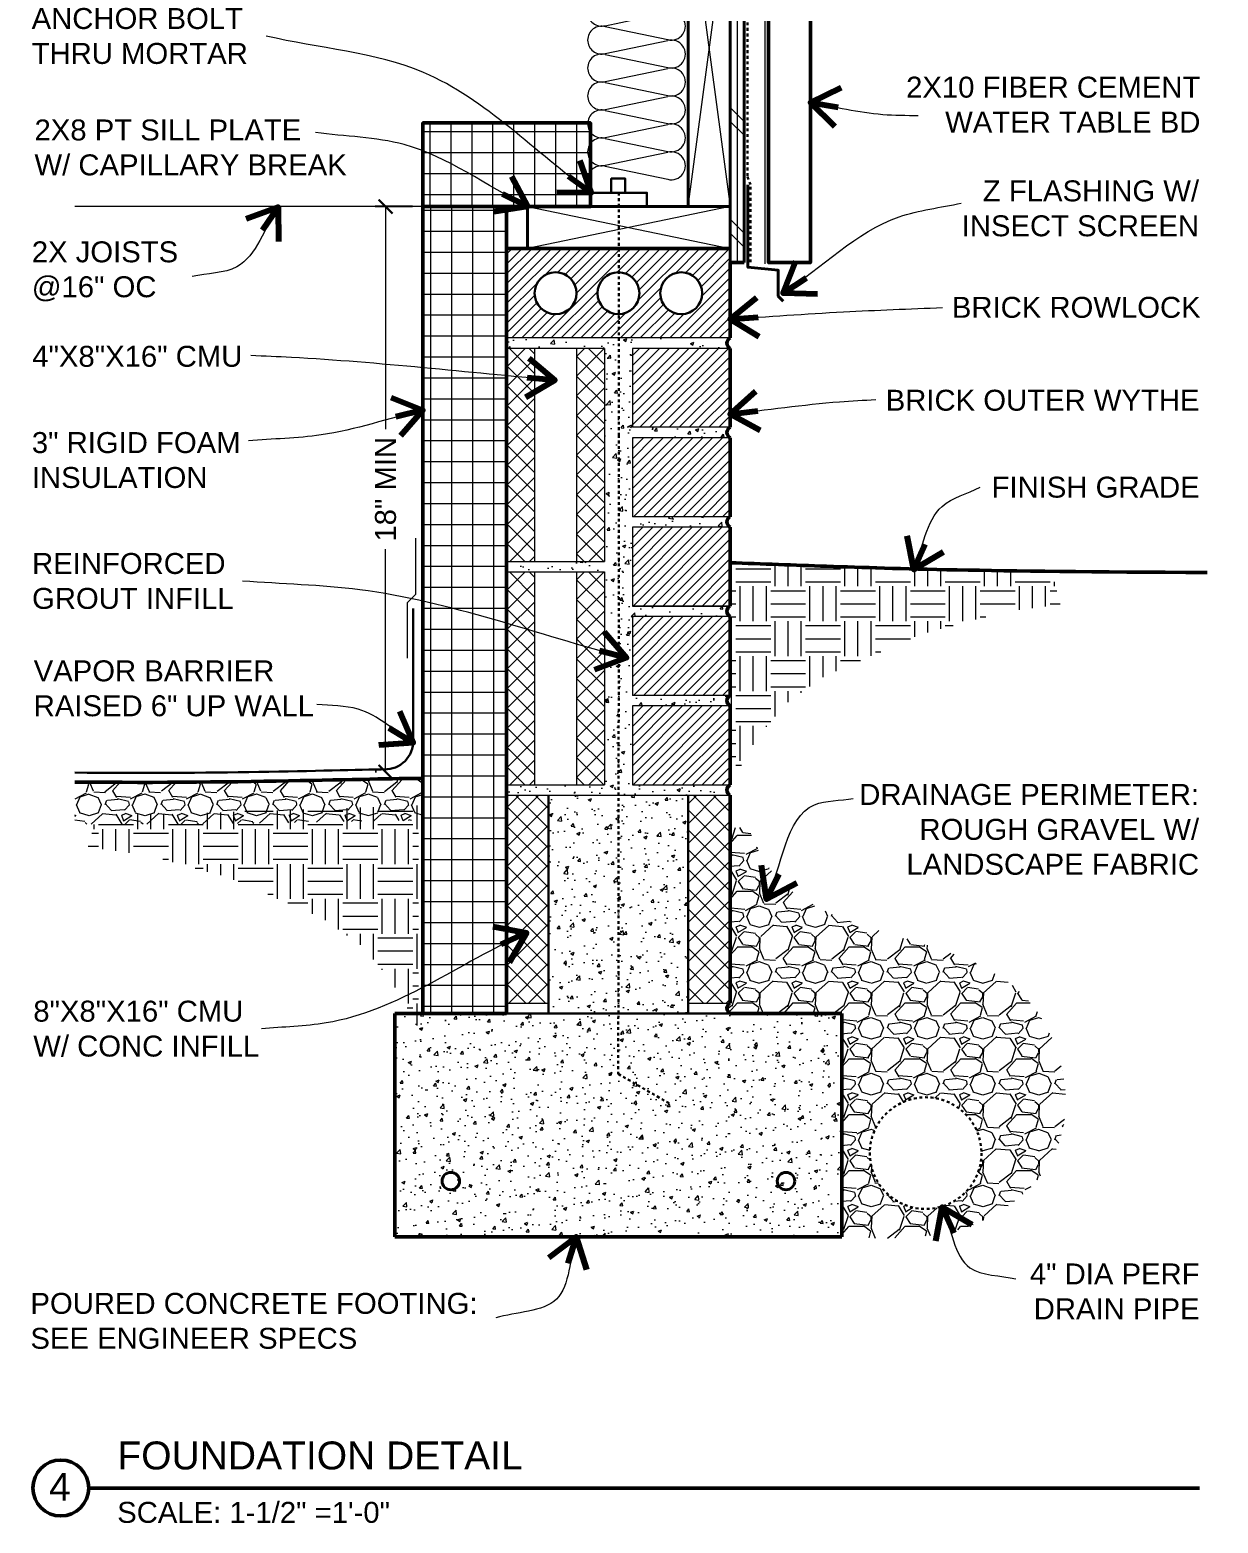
# Model space of a CAD drawing. Header units: inches. Extents: x -54 to 15382, y 469 to 41738.
# Drawn here: x 307.4 to 349.9, y 2725.7 to 2779.2 of the extents above; entities that cross this region are included whole.
import ezdxf

# ---------------------------------------------------------------- set-up
doc = ezdxf.new("R2010")
doc.units = ezdxf.units.IN
doc.header["$MEASUREMENT"] = 0
doc.linetypes.add('DASHED2', pattern=[0.375, 0.25, -0.125])
doc.layers.get('0').update_dxf_attribs({"lineweight": 9})
for name, color, linetype, lineweight in [('1', 7, 'Continuous', 9), ('2', 7, 'Continuous', 18), ('3', 7, 'Continuous', 30), ('4', 7, 'Continuous', 40), ('5', 7, 'Continuous', 50), ('A-DIMSx', 7, 'Continuous', 9), ('A-TEXTx', 7, 'Continuous', 18), ('TB-11x17', 7, 'Continuous', 50)]:
    doc.layers.add(name, color=color, linetype=linetype, lineweight=lineweight)
doc.styles.get("Standard").update_dxf_attribs({"font": 'arial.ttf'})
doc.dimstyles.get("Standard").update_dxf_attribs({"dimtxt": 3, "dimasz": 2, "dimexe": 0.03125, "dimexo": 0.0625, "dimgap": 0.03125, "dimtad": 0, "dimtoh": 1, "dimdec": 4, "dimlfac": 0.99985, "dimzin": 0, "dimdsep": 46, "dimlunit": 4, "dimtxsty": 'Standard', "dimblk": 'ARCHTICK', "dimblk1": 'ARCHTICK', "dimblk2": 'ARCHTICK', "dimcen": 0.09, "dimclrt": 256, "dimadec": 0, "dimazin": 0, "dimtfac": 1, "dimtdec": 4, "dimtofl": 0, "dimtmove": 0, "dimatfit": 3, "dimfxl": 1, "dimtolj": 1, "dimtzin": 0, "dimarcsym": 0})
pattern_1 = [(44.99999999999999, (11.41479384057743, 8.355886855105837), (-0.1767766952966369, 0.1767766952966369), [])]
pattern_2 = [(44.99999999999999, (11.41479384057976, 5.690512555249825), (-0.1767766952966369, 0.1767766952966369), [])]
pattern_3 = [(44.99999999999999, (9.82872393224278, 5.690512555249825), (-0.3535533905932737, 0.3535533905932738), []), (135, (9.82872393224278, 5.690512555249825), (-0.3535533905932738, -0.3535533905932737), [])]
pattern_4 = [(228.0127999999999, (2.94, 5.458837703623431), (-15.99999646431632, -18.0000026832145), [0.2690719999999999, -26.63817599999999]), (184.9696999999999, (2.76, 5.25883770362343), (24.00000210303527, 1.999982614014114), [0.4617360000000001, -45.71185000000001]), (132.5104, (2.3, 5.21883770362343), (19.99998143669362, -22.0000173477424), [0.325576, -32.232064]), (267.2737, (1.52, 4.71883770362343), (1.999992035454381, 40.00000058994694), [0.420476, -41.627116]), (292.8337, (1.5, 4.29883770362343), (-10.00001981087428, 23.99999282355555), [0.4123099999999997, -40.81874599999996]), (357.2737, (1.66, 3.918837703623431), (-40.00000058994694, 1.999992035454383), [0.420476, -41.627116]), (37.6942, (2.08, 3.89883770362343), (-26.00001469123595, -19.99998081032106), [0.556058, -55.049698]), (72.2553, (2.52, 4.238837703623431), (14.00002152541082, 43.99999246247837), [0.5249759999999994, -51.97264199999996]), (121.4296, (2.68, 4.738837703623431), (-16.00001646835273, 25.99999007298513), [0.4219, -41.768146]), (175.2364, (2.46, 5.09883770362343), (22.00000189263917, -1.999983065322521), [0.4816639999999997, -23.60152599999998]), (222.3973999999999, (1.98, 5.13883770362343), (-24.00001470214648, -21.99998416402823), [0.622896, -61.66675]), (138.8141, (3.5, 4.698837703623431), (-14.00000589361143, 11.99999462668552), [0.212602, -21.047688]), (171.4692, (3.34, 4.83883770362343), (25.99999656963026, -4.00001582007958), [0.404474, -40.043022]), (225, (2.94, 4.89883770362343), (-4.440892098500626e-16, -2.000000618897904), [0.282842, -2.545584]), (203.1985999999999, (2.8, 5.13883770362343), (9.99999946133415, 4.000002650529709), [0.1523159999999999, -15.07922999999999]), (291.8014, (2.66, 5.078837703623431), (-1.999999821001297, 6.00000054602154), [0.215406, -10.554924]), (30.9638, (2.74, 4.87883770362343), (5.999996044575996, 4.000004967081466), [0.349858, -11.312046]), (161.5651, (3.04, 5.05883770362343), (4.000000869185922, -1.999996806445417), [0.2529819999999997, -6.071573999999996]), (16.38950000000001, (1.5, 5.078837703623431), (20.00000439682392, 5.999985419635941), [0.3543999999999997, -35.08568999999996]), (70.3462, (1.84, 5.17883770362343), (-7.999990494743487, -22.00000427121244), [0.2973219999999997, -29.43481599999998]), (293.1986, (3.04, 5.458837703623431), (-4.000002650529708, 9.99999946133415), [0.30463, -14.926916]), (343.6105, (3.16, 5.17883770362343), (-20.00000439682391, 5.999985419635947), [0.3544, -35.08569]), (339.444, (1.5, 3.83883770362343), (-10.00000368908485, 3.999991992843168), [0.34176, -16.746248]), (294.7751, (1.82, 3.71883770362343), (-9.999984378490339, 22.00000684367824), [0.286356, -28.349286]), (66.80140000000002, (3.06, 3.458837703623431), (4.000002650529709, 9.99999946133415), [0.30463, -14.926916]), (17.354, (3.18, 3.738837703623431), (-26.00000403819367, -7.999989004518238), [0.335262, -33.190848]), (69.444, (2.08, 3.458837703623431), (-3.999991992843176, -10.00000368908484), [0.17088, -16.917128]), (101.3099, (2.94, 3.458837703623431), (-1.999995264323211, 8.000001504461906), [0.1019799999999999, -10.09605799999999]), (165.9638, (2.92, 3.55883770362343), (6.000001091979479, -1.999996114722491), [0.41231, -7.8339]), (186.0089999999999, (2.52, 3.658837703623431), (19.99999950181208, 1.999998634963683), [0.3820999999999999, -37.82784599999999]), (303.6901, (2.74, 4.698837703623431), (-2.000002669014381, 3.999999115542321), [0.288444, -6.922658]), (353.1572, (2.9, 4.458837703623431), (33.99999873095709, -4.000015995849552), [0.503588, -49.855126]), (60.94540000000001, (3.4, 4.39883770362343), (-8.000000054398562, -14.00000076913937), [0.205912, -20.385348]), (90, (3.5, 4.578837703623431), (-2, 2), [0.12, -1.88]), (120.2564, (2.48, 3.71883770362343), (7.999989773605386, -14.00000491170947), [0.2778479999999997, -27.50703999999998]), (48.01279999999999, (2.34, 3.958837703623431), (15.99999646431632, 18.0000026832145), [0.5381440000000004, -26.36910400000003]), (0, (2.7, 4.358837703623431), (2, 2), [0.52, -1.48]), (325.3047999999999, (3.22, 4.358837703623431), (-19.99998851797504, 14.00001721918893), [0.316228, -31.306548]), (254.0546, (3.48, 4.17883770362343), (-1.999999778592762, -8.000000253304302), [0.2912039999999997, -14.26901599999999]), (207.6459999999998, (3.4, 3.89883770362343), (-37.99999161435919, -20.00001542633834), [0.4741300000000001, -46.938948]), (175.4261, (2.98, 3.67883770362343), (-26.00000111662427, 1.999989602322168), [0.501598, -49.658148])]
pattern_5 = [(44.99999999999999, (11.41479384057976, 12.09051255524946), (-0.1767766952966369, 0.1767766952966369), [])]
pattern_6 = [(44.99999999999999, (9.82872393224261, 13.69051255524982), (-0.3535533905932737, 0.3535533905932738), []), (135, (9.82872393224261, 13.69051255524982), (-0.3535533905932738, -0.3535533905932737), [])]

# ---------------------------------------------------------------- blocks, each defined once
blk = doc.blocks.new('_ArchTick')
at = {"color": 0, "linetype": 'ByBlock', "lineweight": 0, "const_width": 0.15}
blk.add_lwpolyline([(-0.5, -0.5), (0.5, 0.5)], dxfattribs=at)
blk = doc.blocks.new('BATT Insulation 3.5 INCH')
at = {"layer": '1'}
for p, q in [((5135.605190539806, 4545.042524715045), (5137.846371494704, 4545.508450541334)), ((5135.605190539806, 4545.008450541334), (5137.846371494704, 4544.542524715045))]:
    blk.add_line(p, q, dxfattribs=at)
for centre, start, end in [((5135.475781017255, 4545.52548762819), 180, 284.9999999999944), ((5137.975781017255, 4545.02548762819), 255.0000000000056, 104.9999999999945), ((5135.475781017255, 4544.52548762819), 73.8260478039059, 180)]:
    blk.add_arc(centre, 0.5, start, end, dxfattribs=at)
blk = doc.blocks.new('*D516')
at = {"layer": 'A-DIMSx', "color": 0, "lineweight": -2, "ltscale": 0.1}
for p, q in [((321.0878276412614, 2772.878418741795), (319.7549371193141, 2772.878418741795)), ((319.8035069597877, 2752.643033089226), (319.7549371193141, 2752.643033089226))]:
    blk.add_line(p, q, dxfattribs=at)
at = {"layer": 'A-DIMSx', "color": 0, "lineweight": 5, "ltscale": 0.1}
for p, q in [((320.1299371193141, 2772.878418741795), (320.1299371193141, 2764.910197266125)), ((320.1299371193141, 2752.643033089226), (320.1299371193141, 2760.611254564898))]:
    blk.add_line(p, q, dxfattribs=at)
at = {"layer": 'A-DIMSx', "color": 0, "lineweight": 5, "xscale": 0.5, "yscale": 0.5, "zscale": 0.5}
for p, rotation in [((320.1299371193141, 2772.878418741795), 90), ((320.1299371193141, 2752.643033089226), 270)]:
    blk.add_blockref('_ArchTick', p, dxfattribs=dict(at, rotation=rotation))
at = {"layer": 'A-DIMSx', "ltscale": 0.25, "insert": (320.1299371193141, 2762.760725915511), "char_height": 0.75, "attachment_point": 5, "rotation": 90}
blk.add_mtext('\\A1;18" MIN', dxfattribs=at)

msp = doc.modelspace()

# ---------------------------------------------------------------- hatches: boundary and pattern name
at = {"layer": '1', "ltscale": 0.25}
h = msp.add_hatch(dxfattribs=at)
h.set_pattern_fill('ANSI37', color=256, scale=6.000000000000011, angle=44.99999999999999, style=0)
h.set_pattern_definition([(90, (0.7220918848886413, -6.182958962691828), (-0.7500000000000011, 4.592425496802582e-17), []), (180, (0.7220918848886413, -6.182958962691828), (-9.184850993605163e-17, -0.7500000000000011), [])])
h.paths.add_polyline_path([(327.4628276412614, 2772.878418741795), (327.462827641264, 2775.878418741795), (321.462827641264, 2775.878418741795), (321.462827641264, 2772.878418741795)])
h = msp.add_hatch(dxfattribs=at)
h.set_pattern_fill('ANSI37', color=256, scale=6.000000000000009, angle=44.99999999999999, style=0)
h.set_pattern_definition([(90, (0, 0), (-0.7500000000000011, 4.592425496802582e-17), []), (180, (0, 0), (-9.184850993605163e-17, -0.7500000000000011), [])])
h.paths.add_polyline_path([(324.4628276412601, 2743.990918741806), (324.462827641264, 2772.878418741795), (321.462827641264, 2772.878418741795), (321.4628276412601, 2743.990918741806)])
h = msp.add_hatch(dxfattribs=at)
h.set_pattern_fill('ANSI31', color=256, scale=2, style=0)
h.set_pattern_definition(pattern_1)
h.paths.add_polyline_path([(332.4628276412614, 2768.178418741801), (332.4628276412496, 2770.878418741789), (332.4628276412492, 2771.378418741801), (325.2128276412378, 2771.378418741801), (324.4628276412633, 2771.378418741801), (324.4628276412624, 2768.178418741801)])
h.paths.add_polyline_path([(327.7128276412601, 2769.778418741801, -0.9999999999999998), (329.2128276412601, 2769.778418741801, -0.9999999999999998)], flags=16)
h.paths.add_polyline_path([(325.4628276412601, 2769.778418741801, -1.000000000000606), (326.9628276412601, 2769.778418741801, -0.9999999999993933)], flags=16)
h.paths.add_polyline_path([(329.9628276412601, 2769.778418741801, -1.000000000000606), (331.4628276412601, 2769.778418741801, -0.9999999999993933)], flags=16)
h = msp.add_hatch(dxfattribs=at)
h.set_pattern_fill('AR-CONC', color=256, scale=0.1666666666666667, style=0)
h.set_pattern_definition([(50, (0, 0), (1.195433637667922, -0.1045868916376585), [0.125, -1.375]), (355, (0, 0), (-0.2312522226883333, 1.253653556166686), [0.09999999999999999, -1.1]), (100.4514, (0.09961946666666667, -0.008715566666666666), (0.9641823028567026, 1.149065903434923), [0.10623365, -1.168570186666666]), (46.1842, (0, 0.3333333333333333), (1.77873508104274, -0.2758650238816971), [0.1875, -2.0625]), (96.6356, (0.1482279083333333, 0.3103444883333333), (1.557771175914505, 1.62352978483407), [0.15935048, -1.752855]), (351.1842, (0, 0.3333333333333333), (1.557769908556045, 1.623531001542208), [0.15, -1.65]), (21, (0.1666666666666667, 0.25), (0.9948450868641028, -0.6710314844422314), [0.125, -1.375]), (326, (0.1666666666666667, 0.25), (0.4055255532026372, 1.208583408411421), [0.09999999999999999, -1.1]), (71.4514, (0.2495703883333333, 0.1940806566666667), (1.400371047635816, 0.5375508278499206), [0.10623365, -1.168570186666666]), (37.50000000000001, (0, 0), (0.02026642552881771, 0.5548230897188524), [0, -1.086666666666666, 0, -1.116666666666667, 0, -1.104166666666667]), (7.499999999999999, (0, 0), (0.4384492290702476, 0.6573528531372671), [0, -0.6366666666666666, 0, -1.061666666666667, 0, -0.4208333333333333]), (-32.5, (-0.3716666666666666, 0), (0.8897040602873485, -0.037591452890633), [0, -0.4166666666666666, 0, -1.3, 0, -1.725]), (-42.5, (-0.5383333333333333, 0), (0.971976948903977, 0.1668416372205294), [0, -0.5416666666666666, 0, -0.8633333333333333, 0, -1.225])])
h.paths.add_polyline_path([(332.4628276412619, 2761.40341874181, -0.6187928254677597), (332.4628276412622, 2761.77841874181), (328.9628276412624, 2761.77841874181), (328.9628276412621, 2764.60341874181), (332.46282764126, 2764.60341874181, -0.6187928254354811), (332.4628276412625, 2764.978418741801), (328.9628276412617, 2764.978418741801), (328.9628276412615, 2767.803418741801), (332.4628276412614, 2767.803418741801, -0.6187928254671533), (332.4628276412615, 2768.178418741801), (324.4628276412627, 2768.178418741801), (324.4628276412627, 2767.803418741801), (327.9628276412617, 2767.803418741803), (327.9628276412618, 2760.178418741811), (324.4628276412622, 2760.178418741807), (324.4628276412622, 2759.803418741807), (327.962827641262, 2759.803418741811), (327.9628276412619, 2752.178418741811), (324.4628276412615, 2752.178418741811), (324.4628276412614, 2751.803418741811), (325.962827641262, 2751.803418741811), (330.9628276412602, 2751.803418741811), (332.4628276412601, 2751.803418741811, -0.6187928254670019), (332.4628276412601, 2752.178418741811), (328.962827641262, 2752.178418741811), (328.9628276412619, 2755.00341874181), (332.4628276412619, 2755.00341874181, -0.6187928254677597), (332.4628276412622, 2755.37841874181), (328.9628276412622, 2755.37841874181), (328.9628276412619, 2758.20341874181), (332.4628276412601, 2758.20341874181, -0.6187928254670019), (332.4628276412601, 2758.57841874181), (328.9628276412619, 2758.57841874181), (328.962827641262, 2761.40341874181)])
h = msp.add_hatch(dxfattribs=at)
h.set_pattern_fill('ANSI37', color=256, scale=4, style=0)
h.set_pattern_definition(pattern_6)
h.paths.add_polyline_path([(325.4628276412611, 2760.17841874181), (325.462827641262, 2767.803418741808), (324.462827641262, 2767.803418741808), (324.4628276412612, 2760.17841874181)])
h = msp.add_hatch(dxfattribs=at)
h.set_pattern_fill('ANSI37', color=256, scale=4, style=0)
h.set_pattern_definition(pattern_6)
h.paths.add_polyline_path([(327.9628276412618, 2760.17841874181), (327.9628276412619, 2767.80341874181), (326.9628276412618, 2767.80341874181), (326.9628276412618, 2760.17841874181)])
h = msp.add_hatch(dxfattribs=at)
h.set_pattern_fill('ANSI31', color=256, scale=2, style=0)
h.set_pattern_definition(pattern_1)
h.paths.add_polyline_path([(332.4628276412614, 2764.978418741801), (332.4628276412612, 2767.803418741801), (328.9628276412615, 2767.803418741801), (328.9628276412617, 2764.978418741801)])
h = msp.add_hatch(dxfattribs=at)
h.set_pattern_fill('ANSI31', color=256, scale=2, style=0)
h.set_pattern_definition(pattern_5)
h.paths.add_polyline_path([(332.4628276412615, 2761.77841874181), (332.4628276412609, 2764.60341874181), (328.962827641262, 2764.603418741809), (328.9628276412623, 2761.77841874181)])
h = msp.add_hatch(dxfattribs=at)
h.set_pattern_fill('ANSI31', color=256, scale=2, style=0)
h.set_pattern_definition(pattern_5)
h.paths.add_polyline_path([(332.4628276412606, 2758.57841874181), (332.4628276412611, 2761.40341874181), (328.962827641262, 2761.40341874181), (328.962827641262, 2758.57841874181)])
h = msp.add_hatch(dxfattribs=at)
h.set_pattern_fill('EARTH', color=256, scale=5, style=0)
h.set_pattern_definition([(0, (11.41479384057976, 5.690512555249825), (1.25, 1.25), [1.25, -1.25]), (0, (11.41479384057976, 6.159262555249825), (1.25, 1.25), [1.25, -1.25]), (0, (11.41479384057976, 6.628012555249825), (1.25, 1.25), [1.25, -1.25]), (90, (11.57104384057976, 6.784262555249825), (-1.25, 1.25), [1.25, -1.25]), (90, (12.03979384057976, 6.784262555249825), (-1.25, 1.25), [1.25, -1.25]), (90, (12.50854384057976, 6.784262555249825), (-1.25, 1.25), [1.25, -1.25])])
edge = h.paths.add_edge_path()
edge.add_line((332.4628276412604, 2752.178418741811), (333.4331485108738, 2753.859063787626))
edge.add_line((333.4331485108738, 2753.859063787626), (334.4558762114782, 2755.081013086851))
edge.add_line((334.4558762114782, 2755.081013086851), (335.8469573975227, 2756.070226374705))
edge.add_line((335.8469573975227, 2756.070226374705), (339.3079963692596, 2757.573608385665))
edge.add_line((339.3079963692596, 2757.573608385665), (342.2871454005361, 2758.371868962728))
edge.add_line((342.2871454005361, 2758.371868962728), (344.2890813453305, 2758.630202168468))
edge.add_line((344.2890813453305, 2758.630202168468), (343.9819122940719, 2759.776572674278))
edge.add_spline(control_points=[(343.9819122940385, 2759.7765726609), (341.2925105429371, 2759.818965933543), (337.4526322689595, 2759.948599841392), (333.6136092138982, 2760.086569371379), (332.4628276412085, 2760.12833051281)], knot_values=[-15.52704628203275, -15.52704628203275, -15.52704628203275, -15.52704628203275, -7.457392400177629, -4.002760655036092, -4.002760655036092, -4.002760655036092, -4.002760655036092], degree=3, periodic=0)
edge.add_line((332.4628276412429, 2760.128330512809), (332.4628276412602, 2758.57841874181))
edge.add_arc((332.5563204793138, 2758.39091874181), 0.2095164928287454, 116.5021503723801, 243.4978496278284)
edge.add_line((332.4628276412608, 2758.20341874181), (332.4628276412612, 2755.37841874181))
edge.add_arc((332.5563204793162, 2755.19091874181), 0.2095164928293398, 116.5021503727239, 243.4978496272414)
edge.add_line((332.4628276412611, 2755.00341874181), (332.4628276412606, 2752.178418741811))
h = msp.add_hatch(dxfattribs=at)
h.set_pattern_fill('ANSI37', color=256, scale=4, style=0)
h.set_pattern_definition(pattern_3)
h.paths.add_polyline_path([(325.4628276412612, 2752.17841874181), (325.4628276412622, 2759.803418741808), (324.4628276412622, 2759.803418741808), (324.4628276412614, 2752.17841874181)])
h = msp.add_hatch(dxfattribs=at)
h.set_pattern_fill('ANSI37', color=256, scale=4, style=0)
h.set_pattern_definition(pattern_3)
h.paths.add_polyline_path([(327.962827641262, 2752.17841874181), (327.962827641262, 2759.80341874181), (326.962827641262, 2759.80341874181), (326.962827641262, 2752.17841874181)])
h = msp.add_hatch(dxfattribs=at)
h.set_pattern_fill('ANSI31', color=256, scale=2, style=0)
h.set_pattern_definition(pattern_2)
h.paths.add_polyline_path([(332.4628276412615, 2755.37841874181), (332.4628276412609, 2758.20341874181), (328.962827641262, 2758.20341874181), (328.9628276412623, 2755.37841874181)])
h = msp.add_hatch(dxfattribs=at)
h.set_pattern_fill('ANSI31', color=256, scale=2, style=0)
h.set_pattern_definition(pattern_2)
h.paths.add_polyline_path([(332.4628276412606, 2752.17841874181), (332.4628276412611, 2755.00341874181), (328.962827641262, 2755.00341874181), (328.962827641262, 2752.17841874181)])
h = msp.add_hatch(dxfattribs=at)
h.set_pattern_fill('GRAVEL', color=256, scale=2, style=0)
h.set_pattern_definition(pattern_4)
edge = h.paths.add_edge_path()
edge.add_line((321.4628276412607, 2750.904343992983), (321.4628276412608, 2752.404343992983))
edge.add_spline(control_points=[(321.4628276412599, 2752.404343992984), (320.2253343389364, 2752.430646728332), (315.1313585009651, 2752.213859092371), (309.0000784669423, 2752.278188423899)], knot_values=[-182.5228691028639, -182.5228691028639, -182.5228691028639, -182.5228691028639, -178.8094025864826, -178.8094025864826, -178.8094025864826, -178.8094025864826], degree=3, periodic=0)
edge.add_line((309.0000784669425, 2752.278188423899), (309.0000784669425, 2750.778188423899))
edge.add_spline(control_points=[(309.0000784669423, 2750.778188423899), (315.1313585009651, 2750.713859092371), (320.2253343389364, 2750.930646728332), (321.4628276412599, 2750.904343992984)], knot_values=[178.8094025864826, 178.8094025864826, 178.8094025864826, 178.8094025864826, 182.5228691028639, 182.5228691028639, 182.5228691028639, 182.5228691028639], degree=3, periodic=0)
h = msp.add_hatch(dxfattribs=at)
h.set_pattern_fill('ANSI37', color=256, scale=4, style=0)
h.set_pattern_definition(pattern_3)
h.paths.add_polyline_path([(325.962827641262, 2744.365918741808), (325.962827641262, 2751.80341874181), (324.4628276412614, 2751.80341874181), (324.4628276412606, 2744.365918741808)])
h = msp.add_hatch(dxfattribs=at)
h.set_pattern_fill('ANSI37', color=256, scale=4, style=0)
h.set_pattern_definition(pattern_3)
h.paths.add_polyline_path([(332.4628276412602, 2744.365918741808), (332.4628276412605, 2751.803418741811), (330.9628276412602, 2751.80341874181), (330.9628276412602, 2744.365918741808)])
h = msp.add_hatch(dxfattribs=at)
h.set_pattern_fill('EARTH', color=256, scale=5, angle=180, style=0)
h.set_pattern_definition([(180, (642.3495541980672, -3.001996047545163), (-1.25, 1.25), [1.25, -1.25]), (180, (642.3495541980672, -2.533246047545163), (-1.25, 1.25), [1.25, -1.25]), (180, (642.3495541980672, -2.064496047545163), (-1.25, 1.25), [1.25, -1.25]), (90.00000000000001, (642.1933041980672, -1.908246047545163), (1.25, 1.25), [1.25, -1.25]), (90.00000000000001, (641.7245541980672, -1.908246047545163), (1.25, 1.25), [1.25, -1.25]), (90.00000000000001, (641.2558041980672, -1.908246047545163), (1.25, 1.25), [1.25, -1.25])])
edge = h.paths.add_edge_path()
edge.add_line((321.3015203973865, 2743.485910139016), (320.3311995277732, 2745.166555184831))
edge.add_line((320.3311995277732, 2745.166555184831), (319.3084718271687, 2746.388504484056))
edge.add_line((319.3084718271687, 2746.388504484056), (317.9173906411242, 2747.37771777191))
edge.add_line((317.9173906411242, 2747.37771777191), (314.4563516693873, 2748.88109978287))
edge.add_line((314.4563516693873, 2748.88109978287), (311.4772026381108, 2749.679360359933))
edge.add_line((311.4772026381108, 2749.679360359933), (309.4752666933164, 2749.937693565673))
edge.add_line((309.4752666933164, 2749.937693565673), (309.782435744575, 2751.084064071483))
edge.add_spline(control_points=[(309.7824357446084, 2751.084064058105), (312.4718374957098, 2751.126457330748), (316.3117157696875, 2751.256091238597), (320.1507388247487, 2751.394060768584), (321.3015203974384, 2751.435821910015)], knot_values=[-15.52704628203275, -15.52704628203275, -15.52704628203275, -15.52704628203275, -7.457392400177629, -4.002760655036092, -4.002760655036092, -4.002760655036092, -4.002760655036092], degree=3, periodic=0)
edge.add_line((321.301520397404, 2751.435821910014), (321.3015203973868, 2749.885910139015))
edge.add_arc((321.2080275593331, 2749.698410139015), 0.2095164928287454, -63.49784962782837, 63.49784962761993, ccw=False)
edge.add_line((321.3015203973861, 2749.510910139015), (321.3015203973857, 2746.685910139015))
edge.add_arc((321.2080275593307, 2746.498410139015), 0.2095164928293398, -63.49784962724141, 63.49784962727608, ccw=False)
edge.add_line((321.3015203973858, 2746.310910139016), (321.3015203973863, 2743.485910139016))
h = msp.add_hatch(dxfattribs=at)
h.set_pattern_fill('GRAVEL', color=256, scale=2, style=0)
h.set_pattern_definition(pattern_4)
edge = h.paths.add_edge_path()
edge.add_spline(control_points=[(336.4628276412383, 2735.990918741806), (338.0714620899182, 2735.922225878973), (341.1184690898149, 2735.79211077789), (345.2339496734998, 2739.261609446286), (343.6443195348779, 2745.748603823205), (338.1507016687964, 2746.599385086625), (334.2030590852274, 2748.339802644197), (333.371119764553, 2749.995657926423), (333.1152501805171, 2750.645828140945)], knot_values=[0, 0, 0, 0, 4.730367777575211, 8.960061586512428, 14.03126226125503, 20.70201795011603, 24.2416668616338, 26.28785184922892, 26.28785184922892, 26.28785184922892, 26.28785184922892], degree=3, periodic=0)
edge.add_line((333.1152501817179, 2750.645828143389), (332.4628276412606, 2750.645841149551))
edge.add_line((332.4628276412606, 2750.645841149551), (332.4628276412601, 2744.365918741808))
edge.add_arc((332.5563204793145, 2744.178418741807), 0.2095164928294355, 116.5021503725142, 243.4978496280416)
edge.add_line((332.4628276412619, 2743.990918741807), (336.4628276412383, 2743.990918741806))
edge.add_line((336.4628276412383, 2743.990918741806), (336.4628276412383, 2735.990918741806))
h.paths.add_polyline_path([(337.4628276412383, 2738.990918741806, -1), (341.4628276412383, 2738.990918741806, -1)], flags=16)
at = {"layer": '2', "ltscale": 0.25}
h = msp.add_hatch(dxfattribs=at)
h.set_pattern_fill('AR-CONC', color=256, scale=0.1666666666666667, style=0)
h.set_pattern_definition([(50, (9.82872393224278, 5.690512555249825), (1.195433637667922, -0.1045868916376585), [0.1249999999999999, -1.374999999999999]), (355, (9.82872393224278, 5.690512555249825), (-0.2312522226883333, 1.253653556166686), [0.09999999999999999, -1.1]), (100.4514, (9.928343398909448, 5.681796988583159), (0.9641823028567026, 1.149065903434923), [0.1062336499999999, -1.168570186666665]), (46.1842, (9.82872393224278, 6.023845888583159), (1.77873508104274, -0.2758650238816971), [0.1875, -2.0625]), (96.6356, (9.976951840576113, 6.000857043583158), (1.557771175914505, 1.62352978483407), [0.15935048, -1.752855]), (351.1842, (9.82872393224278, 6.023845888583159), (1.557769908556045, 1.623531001542208), [0.15, -1.65]), (21, (9.995390598909447, 5.940512555249825), (0.9948450868641028, -0.6710314844422314), [0.125, -1.375]), (326, (9.995390598909447, 5.940512555249825), (0.4055255532026372, 1.208583408411421), [0.09999999999999991, -1.099999999999999]), (71.4514, (10.07829432057611, 5.884593211916492), (1.400371047635816, 0.5375508278499206), [0.10623365, -1.168570186666666]), (37.50000000000001, (9.82872393224278, 5.690512555249825), (0.02026642552881771, 0.5548230897188524), [0, -1.086666666666666, 0, -1.116666666666667, 0, -1.104166666666667]), (7.499999999999999, (9.82872393224278, 5.690512555249825), (0.4384492290702476, 0.6573528531372671), [0, -0.6366666666666659, 0, -1.061666666666665, 0, -0.4208333333333329]), (327.5, (9.457057265576115, 5.690512555249825), (0.8897040602873485, -0.037591452890633), [0, -0.4166666666666666, 0, -1.3, 0, -1.725]), (317.5, (9.290390598909447, 5.690512555249825), (0.971976948903977, 0.1668416372205294), [0, -0.5416666666666665, 0, -0.8633333333333332, 0, -1.225])])
h.paths.add_polyline_path([(330.9628276412601, 2743.990918741806), (330.9628276412601, 2751.803418741811), (328.4698221618946, 2751.803418741811), (328.4610243934399, 2743.990918741806)])
h.paths.add_polyline_path([(328.4610243934399, 2743.990918741806), (328.4698221618946, 2751.803418741811), (325.9628276412619, 2751.803418741811), (325.9628276412619, 2743.990918741806)])
h = msp.add_hatch(dxfattribs=at)
h.set_pattern_fill('AR-CONC', color=256, scale=0.1666666666666667, style=0)
h.set_pattern_definition([(50, (11.41479384057976, 5.690512555249825), (1.195433637667922, -0.1045868916376585), [0.1249999999999999, -1.374999999999998]), (355, (11.41479384057976, 5.690512555249825), (-0.2312522226883333, 1.253653556166686), [0.09999999999999999, -1.1]), (100.4514, (11.51441330724643, 5.681796988583159), (0.9641823028567026, 1.149065903434923), [0.1062336499999998, -1.168570186666664]), (46.1842, (11.41479384057976, 6.023845888583159), (1.77873508104274, -0.2758650238816971), [0.1875, -2.0625]), (96.6356, (11.56302174891309, 6.000857043583158), (1.557771175914505, 1.62352978483407), [0.15935048, -1.752855]), (351.1842, (11.41479384057976, 6.023845888583159), (1.557769908556045, 1.623531001542208), [0.15, -1.65]), (21, (11.58146050724643, 5.940512555249825), (0.9948450868641028, -0.6710314844422314), [0.125, -1.375]), (326, (11.58146050724643, 5.940512555249825), (0.4055255532026372, 1.208583408411421), [0.09999999999999985, -1.099999999999998]), (71.4514, (11.6643642289131, 5.884593211916492), (1.400371047635816, 0.5375508278499206), [0.10623365, -1.168570186666666]), (37.50000000000001, (11.41479384057976, 5.690512555249825), (0.02026642552881771, 0.5548230897188524), [0, -1.086666666666666, 0, -1.116666666666667, 0, -1.104166666666667]), (7.499999999999999, (11.41479384057976, 5.690512555249825), (0.4384492290702476, 0.6573528531372671), [0, -0.6366666666666655, 0, -1.061666666666664, 0, -0.4208333333333327]), (327.5, (11.0431271739131, 5.690512555249825), (0.8897040602873485, -0.037591452890633), [0, -0.4166666666666666, 0, -1.3, 0, -1.725]), (317.5, (10.87646050724643, 5.690512555249825), (0.971976948903977, 0.1668416372205294), [0, -0.5416666666666665, 0, -0.8633333333333332, 0, -1.225])])
h.paths.add_polyline_path([(336.4628276412383, 2735.990918741806), (336.4628276412383, 2743.990918741806), (332.4628276412602, 2743.990918741806), (324.4628276412602, 2743.990918741806), (320.4628276412383, 2743.990918741806), (320.4628276412383, 2735.990918741806)])

# ---------------------------------------------------------------- linework, layer by layer
at = {"layer": '1'}
for p, q in [((332.7128276412377, 2803.875627261888), (332.7128276412378, 2770.878418741785)), ((333.7128276412378, 2770.830264373684), (333.7128276412378, 2803.875627261887))]:
    msp.add_line(p, q, dxfattribs=at)
at = {"layer": '1', "ltscale": 0.25}
for p, q in [((330.9628276412378, 2784.128418741795), (332.4628276412378, 2772.878418741795)), ((330.9628276412378, 2772.878418741795), (332.4628276412378, 2784.128418741795)), ((332.4628276412378, 2776.431710712404), (332.9628276412378, 2775.931710712404)), ((332.4628276412378, 2775.931710712404), (332.9628276412378, 2775.431710712404)), ((325.2128276412378, 2772.878418741795), (324.4628276412611, 2772.878418741795)), ((325.2128276412378, 2772.878418741795), (332.4628276412542, 2771.378418741801)), ((332.4628276412378, 2772.878418741795), (325.2128276412378, 2771.378418741801)), ((332.4628276412378, 2772.431710712404), (332.9628276412378, 2771.931710712404)), ((332.4628276412378, 2771.931710712404), (332.9628276412378, 2771.431710712404))]:
    msp.add_line(p, q, dxfattribs=at)
at = {"layer": '1', "ltscale": 0.25, "flags": 128}
msp.add_lwpolyline([(320.9187876840213, 2756.710447668087), (320.9187876840213, 2758.710447668087), (321.2122143721195, 2759.003874356185), (321.2122143721195, 2761.003874356185)], dxfattribs=at)
at = {"layer": '2'}
for p, q in [((321.4628276412614, 2772.878418741795), (309.0000784669402, 2772.878418741795)), ((332.4628276412615, 2768.178418741801), (324.4628276412615, 2768.178418741801)), ((327.9628276412615, 2767.803418741801), (324.4628276412615, 2767.803418741801)), ((325.4628276412621, 2767.803418741808), (325.4628276412611, 2760.178418741811)), ((326.9628276412618, 2767.803418741811), (326.9628276412618, 2760.178418741811)), ((327.9628276412618, 2767.803418741811), (327.9628276412618, 2760.178418741811)), ((328.9628276412615, 2767.803418741801), (328.9628276412615, 2764.978418741801)), ((332.4628276412615, 2767.803418741801), (328.9628276412615, 2767.803418741801)), ((332.4628276412623, 2764.978418741801), (328.9628276412623, 2764.978418741801)), ((332.4628276412602, 2764.60341874181), (328.962827641262, 2764.60341874181)), ((328.9628276412622, 2764.60341874181), (328.9628276412622, 2761.77841874181)), ((332.4628276412631, 2761.77841874181), (328.9628276412631, 2761.77841874181)), ((328.962827641262, 2761.40341874181), (328.962827641262, 2758.57841874181)), ((332.462827641262, 2761.40341874181), (328.962827641262, 2761.40341874181)), ((324.4628276412618, 2760.178418741808), (327.9628276412618, 2760.178418741811)), ((324.4628276412622, 2759.803418741808), (327.9628276412622, 2759.803418741811)), ((325.4628276412623, 2759.803418741808), (325.4628276412612, 2752.178418741811)), ((326.962827641262, 2759.803418741811), (326.962827641262, 2752.178418741811)), ((327.962827641262, 2759.803418741811), (327.962827641262, 2752.178418741811)), ((332.4628276412602, 2758.57841874181), (328.962827641262, 2758.57841874181)), ((328.962827641262, 2758.57841874181), (332.4628276412602, 2758.57841874181)), ((332.4628276412602, 2758.20341874181), (328.962827641262, 2758.20341874181)), ((328.962827641262, 2758.20341874181), (328.962827641262, 2755.37841874181)), ((332.4628276412631, 2755.37841874181), (328.9628276412631, 2755.37841874181)), ((332.462827641262, 2755.00341874181), (328.962827641262, 2755.00341874181)), ((328.962827641262, 2755.00341874181), (328.962827641262, 2752.178418741811)), ((324.462827641262, 2752.178418741811), (327.962827641262, 2752.178418741811)), ((324.462827641262, 2751.803418741811), (325.962827641262, 2751.803418741811)), ((328.962827641262, 2752.178418741811), (332.4628276412602, 2752.178418741811)), ((330.9628276412602, 2751.803418741811), (332.4628276412602, 2751.803418741811)), ((324.462827641262, 2744.365918741808), (325.962827641262, 2744.365918741808)), ((330.9628276412602, 2744.365918741808), (332.4628276412602, 2744.365918741808))]:
    msp.add_line(p, q, dxfattribs=at)
at = {"layer": '2', "ltscale": 0.25}
msp.add_line((325.962827641262, 2751.803418741811), (330.9628276412602, 2751.803418741811), dxfattribs=at)
at = {"layer": '3', "linetype": 'DASHED2', "ltscale": 0.25}
for p, q in [((333.0878276412377, 2803.875627261888), (333.0878276412378, 2773.95553061383)), ((333.1985265027054, 2773.667362571086), (333.0878276412378, 2773.95553061383)), ((328.4843470443507, 2773.378418741795), (328.4843470443507, 2764.701649102377)), ((333.1985265027054, 2770.889311769397), (333.1985265027054, 2773.667362571086)), ((328.4843470443507, 2764.701649102377), (328.4585853784647, 2741.82505081846)), ((328.4585853784647, 2741.82505081846), (330.3189268750645, 2740.750982154614))]:
    msp.add_line(p, q, dxfattribs=at)
at = {"layer": '3', "ltscale": 0.25}
for p, q in [((321.1110658581826, 2753.686483282077), (321.1110658581826, 2758.49184139164)), ((325.962827641262, 2751.803418741811), (325.962827641262, 2743.990918741806)), ((330.9628276412602, 2751.803418741811), (330.9628276412602, 2743.990918741806)), ((332.4628276412602, 2743.990918741806), (324.4628276412602, 2743.990918741806))]:
    msp.add_line(p, q, dxfattribs=at)
for points in [[(328.2070607823104, 2773.385730073674), (328.2070607823104, 2773.885730073674), (328.7070607823104, 2773.885730073674), (328.7070607823104, 2773.378418741795)], [(327.4843470443507, 2772.878418741795), (327.4843470443507, 2773.378418741795), (329.4843470443507, 2773.378418741795), (329.4843470443507, 2772.878418741795)]]:
    msp.add_lwpolyline(points, dxfattribs=at)
for centre in [(326.2128276412601, 2769.778418741801), (328.4628276412601, 2769.778418741801), (330.7128276412601, 2769.778418741801)]:
    msp.add_circle(centre, 0.75, dxfattribs=at)
at = {"layer": '3', "linetype": 'DASHED2', "ltscale": 0.25}
msp.add_circle((339.4628276412383, 2738.990918741806), 2, dxfattribs=at)
at = {"layer": '3', "ltscale": 0.25}
msp.add_arc((320.1120839822384, 2753.731596600898), 1, 268.324864190596, 2.585680342286136, dxfattribs=at)
at = {"layer": '3'}
msp.add_open_spline([(309.0000784669423, 2752.614026844007), (313.7893278160676, 2752.563713631092), (318.0657743332866, 2752.695230865471), (320.1785069597877, 2752.733805045485)], degree=3, dxfattribs=at)
at = {"layer": '4'}
for p, q in [((332.4628276412377, 2803.875627261888), (332.4628276412378, 2770.878418741785)), ((332.9628276412377, 2803.875627261888), (332.9628276412378, 2770.878418741785))]:
    msp.add_line(p, q, dxfattribs=at)
at = {"layer": '4', "ltscale": 0.25}
for points in [[(332.4628276412378, 2784.128418741795), (330.9628276412378, 2784.128418741795), (330.9628276412378, 2772.878418741795), (332.4628276412378, 2772.878418741795), (332.4628276412378, 2784.128418741795), (330.9628276412378, 2784.128418741795)], [(332.4628276412378, 2772.878418741795), (325.2128276412378, 2772.878418741795), (325.2128276412378, 2771.378418741801), (332.4628276412542, 2771.378418741801), (332.4628276412378, 2772.878418741795)]]:
    msp.add_lwpolyline(points, dxfattribs=at)
at = {"layer": '4'}
msp.add_lwpolyline([(333.1021555373313, 2773.654375006387), (333.1021555373304, 2770.709027515397), (334.1855049091159, 2770.598526027373), (334.1855049091159, 2769.67372883877), (334.3676142867403, 2769.488823793051)], dxfattribs=at)
at = {"layer": '4', "ltscale": 0.25}
for centre in [(322.4628276412383, 2737.990918741806), (334.4628276412383, 2737.990918741806)]:
    msp.add_circle(centre, 0.3125, dxfattribs=at)
at = {"layer": '5', "ltscale": 0.25}
for p, q in [((321.462827641264, 2772.878418741795), (324.462827641264, 2772.878418741795)), ((324.4628276412611, 2771.378418741801), (324.4628276412611, 2772.878418741795))]:
    msp.add_line(p, q, dxfattribs=at)
at = {"layer": '5'}
for p, q in [((321.462827641264, 2772.878418741795), (321.4628276412602, 2743.990918741806)), ((324.462827641264, 2772.878418741795), (324.4628276412602, 2743.990918741806)), ((324.4628276412611, 2771.378418741801), (332.4628276412542, 2771.378418741801)), ((332.4628276412615, 2770.878418741792), (332.4628276412613, 2768.178418741801)), ((332.9628276412378, 2770.878418741785), (332.4628276412378, 2770.878418741785)), ((332.4628276412612, 2767.803418741801), (332.462827641261, 2764.9784187418)), ((332.4628276412611, 2764.60341874181), (332.462827641261, 2761.77841874181)), ((332.4628276412609, 2761.40341874181), (332.4628276412607, 2758.57841874181)), ((332.4628276412611, 2758.20341874181), (332.462827641261, 2755.37841874181)), ((332.4628276412609, 2755.00341874181), (332.4628276412607, 2752.178418741811)), ((332.4628276412607, 2751.803418741811), (332.4628276412602, 2744.365918741808)), ((320.4628276412383, 2735.990918741806), (320.4628276412383, 2743.990918741806)), ((320.4628276412383, 2743.990918741806), (324.4628276412602, 2743.990918741806)), ((332.4628276412602, 2743.990918741806), (336.4628276412383, 2743.990918741806)), ((336.4628276412383, 2743.990918741806), (336.4628276412383, 2735.990918741806)), ((336.4628276412383, 2735.990918741806), (320.4628276412383, 2735.990918741806))]:
    msp.add_line(p, q, dxfattribs=at)
at = {"layer": '5', "ltscale": 0.1}
msp.add_line((309.5000784669426, 2727.000897461988), (349.2711557045277, 2727.000897461988), dxfattribs=at)
at = {"layer": '5'}
msp.add_lwpolyline([(333.8402256989922, 2780.128418741785), (335.3402256989922, 2780.128418741785), (335.3402256989922, 2770.878418741785), (333.8402256989922, 2770.878418741785)], close=True, dxfattribs=at)
at = {"layer": '5', "flags": 128}
msp.add_lwpolyline([(321.462827641264, 2772.878418741795), (321.462827641264, 2775.878418741795), (327.462827641264, 2775.878418741795), (327.4628276412614, 2772.878418741795), (321.462827641264, 2772.878418741795)], dxfattribs=at)
at = {"layer": '5', "ltscale": 0.1}
msp.add_circle((308.5000784669426, 2727.000897461988), 1, dxfattribs=at)
at = {"layer": '5'}
for centre, start, end in [((332.5563204793154, 2767.990918741801), 116.5021503724311, 243.497849627541), ((332.5563204793239, 2764.790918741805), 116.5021503746835, 243.4978496245379), ((332.5563204793159, 2761.59091874181), 116.5021503724311, 243.497849627541), ((332.5563204793141, 2758.39091874181), 116.5021503724311, 243.497849627541), ((332.5563204793159, 2755.19091874181), 116.5021503724311, 243.497849627541), ((332.5563204793141, 2751.990918741811), 116.5021503724311, 243.497849627541), ((332.5563204793141, 2744.178418741808), 116.5021503724311, 243.497849627541)]:
    msp.add_arc(centre, 0.2095164928290285, start, end, dxfattribs=at)
msp.add_open_spline([(332.4628276412085, 2760.12833051281), (333.6136092138982, 2760.086569371379), (337.4080481078458, 2759.950202138556), (341.2033224720331, 2759.821978042059), (349.5409705786035, 2759.778721676595)], degree=3, knots=[4.002760655036092, 4.002760655036092, 4.002760655036092, 4.002760655036092, 7.457392400177629, 15.39320999093893, 15.39320999093893, 15.39320999093893, 15.39320999093893], dxfattribs=at)
msp.add_open_spline([(309.0000784669423, 2752.278188423899), (315.1313585009651, 2752.213859092371), (320.2253343389364, 2752.430646728332), (321.4628276412599, 2752.404343992984)], degree=3, dxfattribs=at)

# ---------------------------------------------------------------- block references
at = {"layer": '3', "ltscale": 0.25}
for p in [(-4807.613581496606, -1765.684568931299), (-4807.613581496606, -1766.684568931299), (-4807.613581496606, -1767.684568931299), (-4807.613581496606, -1768.684568931299), (-4807.613581496606, -1769.684568931299), (-4807.613581496606, -1770.684568931299)]:
    msp.add_blockref('BATT Insulation 3.5 INCH', p, dxfattribs=at)

# ---------------------------------------------------------------- texts
at = {"ltscale": 0.1, "char_height": 1}
for s, insert, width, attachment_point in [('{FOUNDATION DETAIL}', (310.5250529531984, 2728.666923039392), 78.053664801629, 1), ('{4}', (308.4656397489052, 2727.043858635737), 2.787644522404435, 5)]:
    msp.add_mtext(s, dxfattribs=dict(at, insert=insert, width=width, attachment_point=attachment_point))
at = {"layer": 'A-TEXTx', "ltscale": 0.25, "char_height": 0.75}
for s, insert, attachment_point in [('{ANCHOR BOLT\\PTHRU MORTAR}', (307.4566204275663, 2778.983796552639), 4), ('{2X10 FIBER CEMENT\\PWATER TABLE BD}', (349.3001852436427, 2776.531332214358), 6), ('{2X8 PT SILL PLATE \\PW/ CAPILLARY BREAK }', (307.5597043270537, 2774.993491774443), 4), ('{Z FLASHING W/\\PINSECT SCREEN}', (349.2518564353706, 2772.812174908664), 6), ('{2X JOISTS\\P@16" OC}', (307.4624882559849, 2770.559953133716), 4), ('{BRICK ROWLOCK}', (349.3076965067489, 2769.267901783587), 6), ('{4"X8"X16" CMU}', (307.4798236886937, 2767.515039797222), 4), ('{BRICK OUTER WYTHE}', (349.2677726007003, 2765.941908212174), 6), ('{3" RIGID FOAM \\PINSULATION}', (307.4646399513832, 2763.801181705374), 4), ('{FINISH GRADE }', (349.2728346103695, 2762.830140642737), 6), ('{REINFORCED \\PGROUT INFILL}', (307.4718604622483, 2759.472360767476), 4), ('{DRAINAGE PERIMETER: \\PROUGH GRAVEL W/ \\PLANDSCAPE FABRIC }', (349.251974978916, 2750.577232701013), 6), ('{8"X8"X16" CMU\\PW/ CONC INFILL}', (307.5157225074793, 2743.44359271908), 4), ('{4" DIA PERF\\PDRAIN PIPE}', (349.2706023842547, 2734.04102966578), 6), ('{POURED CONCRETE FOOTING:\\PSEE ENGINEER SPECS}', (307.4136451581481, 2732.981662426426), 4)]:
    msp.add_mtext(s, dxfattribs=dict(at, insert=insert, attachment_point=attachment_point))
at = {"layer": 'A-TEXTx', "ltscale": 0.25, "insert": (307.5306922781951, 2755.627979860569), "char_height": 0.75, "width": 12.17936332601067, "attachment_point": 4}
msp.add_mtext('{VAPOR BARRIER\\PRAISED 6" UP WALL}', dxfattribs=at)
at = {"layer": 'TB-11x17', "ltscale": 0.5, "insert": (310.5198106640574, 2726.504536239075), "char_height": 0.7499999999999998, "width": 12.17936332601062, "attachment_point": 1}
msp.add_mtext('{SCALE: 1-1/2" =1\'-0"}', dxfattribs=at)

# ---------------------------------------------------------------- dimensions: what is measured, and where the dimension line sits
at = {"layer": 'A-DIMSx', "ltscale": 0.1}
dim = msp.add_linear_dim(base=(320.1299371193141, 2772.878418741795), p1=(320.1785069597877, 2752.643033089226), p2=(321.4628276412614, 2772.878418741795), angle=90, text='18" MIN', dimstyle='Standard', override={"dimtxt": 0.75, "dimasz": 0.5, "dimexe": 0.375, "dimexo": 0.375, "dimgap": 0.375, "dimlfac": -47.9928, "dimlwd": 5}, dxfattribs=at)
dim.commit()
dim.dimension.update_dxf_attribs({"geometry": '*D516', "text_midpoint": (320.1299371193141, 2762.760725915511)})

# ---------------------------------------------------------------- leaders
at = {"layer": 'A-TEXTx', "path_type": 1, "annotation_type": 0, "has_hookline": 1}
for points, hookline_direction, text_width in [([(327.4843470443507, 2773.378418741795), (321.4910556043255, 2777.677874002536), (315.8571586993924, 2778.983796552639)], 1, 7.708219645293314), ([(335.3402256989922, 2776.602647277432), (337.9252581187153, 2776.181538850623), (339.1974142080944, 2776.138816122702)], 0, 10.48669849931787), ([(316.2880406893751, 2772.860498651595), (314.8014513358939, 2770.725639053096), (313.2085990925689, 2770.376743012004)], 1, 5.154843110504775), ([(334.3679106463795, 2769.781956610714), (338.5120418684918, 2772.51226063289), (340.7383345427479, 2773.006243372487)], 0, 8.31599590723056), ([(332.4651825625986, 2768.854235936753), (336.5253140203506, 2769.112645365519), (340.0700509034139, 2769.267901783587)], 0, 8.822987721691678), ([(326.1908031795777, 2766.66650997232), (316.7541824000338, 2767.477275198148), (315.306727713838, 2767.547101942138)], 1, 7.418656207366984), ([(332.4628276412611, 2765.453945311125), (336.3834077064728, 2765.89248978289), (337.6755384848024, 2765.974217224495)], 0, 11.09652114597544), ([(321.4628276412629, 2765.593436394819), (317.819229558544, 2764.706761921559), (315.21731171117, 2764.495565978952)], 1, 7.350613915416098), ([(339.0387690796294, 2759.885001191683), (340.050445314543, 2762.145205728678), (341.4133235024463, 2762.830140642737)], 0, 7.309174624829468), ([(328.7503409722287, 2756.727752129497), (319.2042945189388, 2759.160749830786), (315.0019789704454, 2759.472360767476)], 1, 7.125511596180082), ([(321.1110658581826, 2753.686483282077), (319.1446226111293, 2754.885817573493), (317.6724663329514, 2755.055187942291)], 1, 7.125511596180082), ([(325.1695832535789, 2746.875779052643), (318.0005129687582, 2743.6525241416), (315.6847338928379, 2743.44359271908)], 1, 8.041268758526602), ([(340.0597637584076, 2737.053025757159), (341.0500281428764, 2734.880958264737), (342.6971965360722, 2734.488973501597)], 0, 6.0112551159618), ([(326.9520429115054, 2735.990918741806), (326.2432260432884, 2733.764884634419), (324.0741993521733, 2733.088729182271)], 1, 15.83543656207367)]:
    msp.add_leader(points, dimstyle='Standard', override={"dimasz": 1, "dimgap": 0.25, "dimldrblk": 'Open90', "dimlwd": 65535}, dxfattribs=dict(at, hookline_direction=hookline_direction, text_width=text_width))
at = {"layer": 'A-TEXTx', "path_type": 1}
for points in [[(325.2128276412378, 2772.878418741795), (320.7938644327374, 2775.100904936602), (317.6201490400048, 2775.532138088644)], [(333.764115589424, 2748.088952956462), (335.4869736843997, 2751.460633808027), (336.8720544517489, 2751.6870484096)]]:
    msp.add_leader(points, dimstyle='Standard', override={"dimasz": 1, "dimgap": 0.25, "dimldrblk": 'Open90', "dimlwd": 65535}, dxfattribs=at)

doc.saveas('drawing.dxf')
